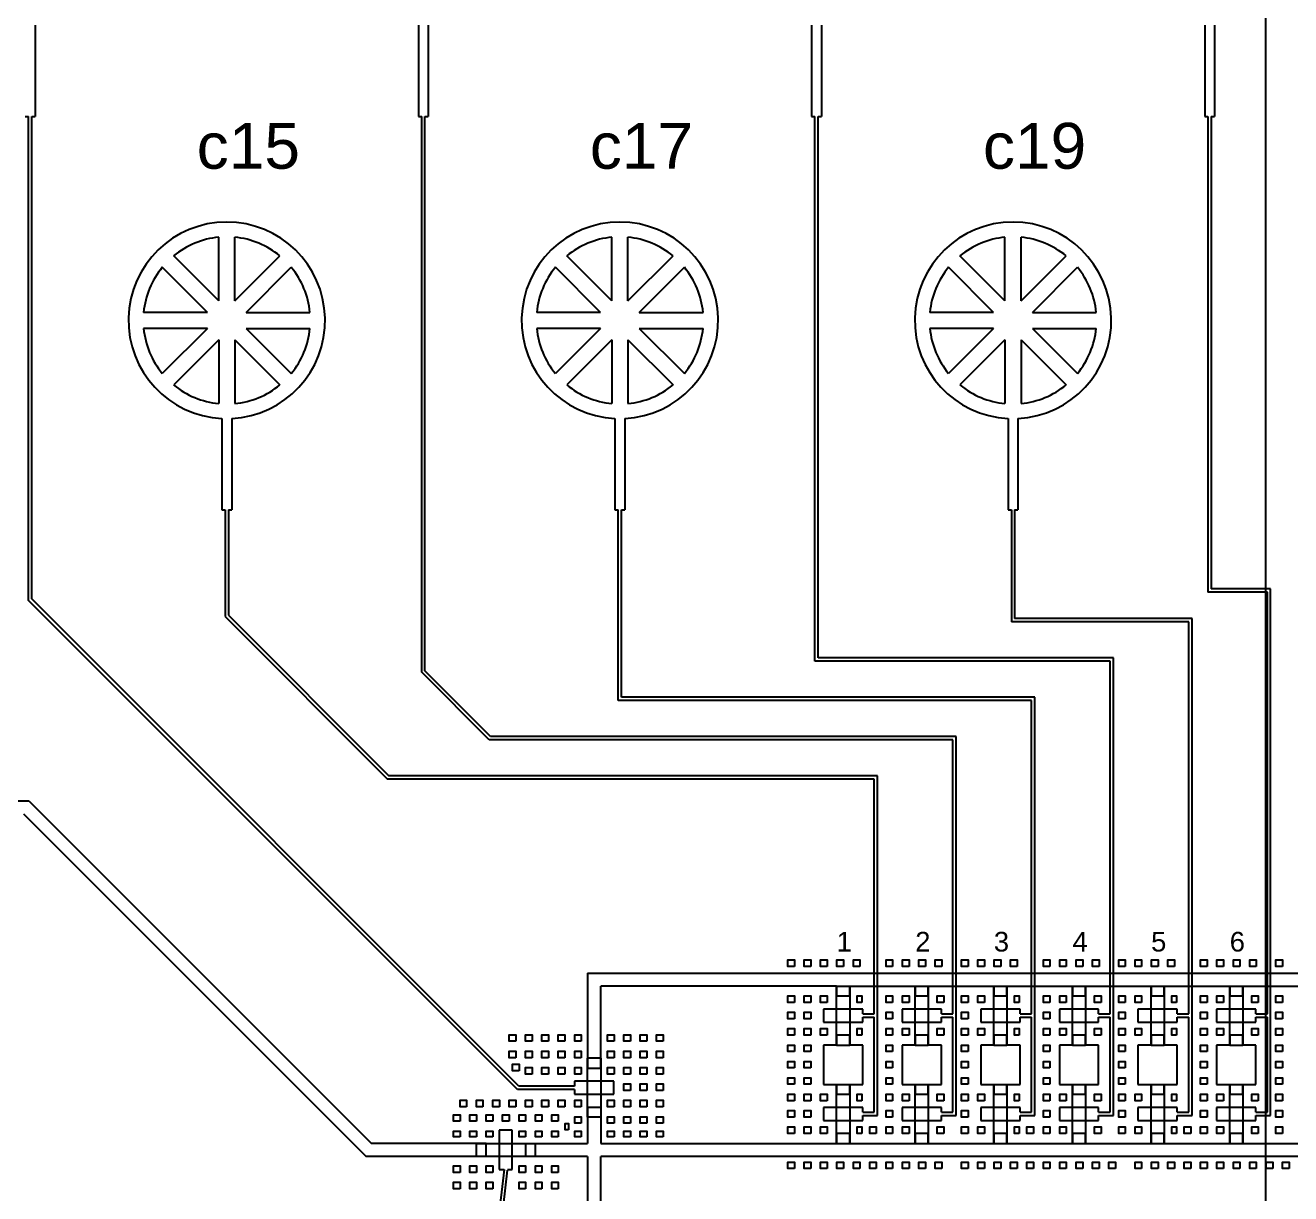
# Model space of a CAD drawing. Extents: x 1828 to 103828, y 11639 to 113639.
# Drawn here: x 43362 to 53018, y 42485 to 51399 of the extents above; entities that cross this region are included whole.
import ezdxf

# ---------------------------------------------------------------- set-up
doc = ezdxf.new("R2010")
doc.units = 13
for name, color, linetype in [('Control - FILL', 40, 'Continuous'), ('Control - SU8', 10, 'Continuous'), ('Flow - AZ50', 80, 'Continuous'), ('Flow - FILL', 131, 'Continuous'), ('Flow - SU8', 140, 'Continuous'), ('OPAQUE', 10, 'Continuous')]:
    doc.layers.add(name, color=color, linetype=linetype)
doc.styles.get("Standard").update_dxf_attribs({"font": 'arial.ttf', "height": 250})

msp = doc.modelspace()

# ---------------------------------------------------------------- linework, layer by layer
msp.add_line((52827.8, 11638.7), (52827.8, 113638.7))
msp.add_line((52827.8, 11638.7), (52827.8, 113638.7))
at = {"layer": 'Control - FILL'}
for p, q in [((44838, 49295.8), (44838, 49782.4)), ((44960.6, 49295.8), (44960.6, 49782.4)), ((47838, 49295.8), (47838, 49782.4)), ((47960.6, 49295.8), (47960.6, 49782.4)), ((50838, 49295.8), (50838, 49782.4)), ((50960.6, 49295.8), (50960.6, 49782.4)), ((44838, 49295.8), (44494, 49639.8)), ((44960.6, 49295.8), (45304.6, 49639.8)), ((47838, 49295.8), (47494, 49639.8)), ((47960.6, 49295.8), (48304.6, 49639.8)), ((50838, 49295.8), (50494, 49639.8)), ((50960.6, 49295.8), (51304.6, 49639.8)), ((44751.3, 49209.1), (44407.3, 49553.2)), ((45047.3, 49209.1), (45391.3, 49553.2)), ((47751.3, 49209.1), (47407.3, 49553.2)), ((48047.3, 49209.1), (48391.3, 49553.2)), ((50751.3, 49209.1), (50407.3, 49553.2)), ((51047.3, 49209.1), (51391.3, 49553.2)), ((44751.3, 49209.1), (44264.8, 49209.1)), ((45047.3, 49209.1), (45533.8, 49209.1)), ((47751.3, 49209.1), (47264.8, 49209.1)), ((48047.3, 49209.1), (48533.8, 49209.1)), ((50751.3, 49209.1), (50264.8, 49209.1)), ((51047.3, 49209.1), (51533.8, 49209.1)), ((44751.3, 49086.5), (44264.8, 49086.5)), ((44751.3, 49086.5), (44407.3, 48742.5)), ((45047.3, 49086.5), (45533.8, 49086.5)), ((45047.3, 49086.5), (45391.3, 48742.5)), ((47751.3, 49086.5), (47264.8, 49086.5)), ((47751.3, 49086.5), (47407.3, 48742.5)), ((48047.3, 49086.5), (48533.8, 49086.5)), ((48047.3, 49086.5), (48391.3, 48742.5)), ((50751.3, 49086.5), (50264.8, 49086.5)), ((50751.3, 49086.5), (50407.3, 48742.5)), ((51047.3, 49086.5), (51533.8, 49086.5)), ((51047.3, 49086.5), (51391.3, 48742.5)), ((44838, 48999.8), (44494, 48655.8)), ((44838, 48999.8), (44838, 48513.3)), ((44960.6, 48999.8), (44960.6, 48513.3)), ((44960.6, 48999.8), (45304.6, 48655.8)), ((47838, 48999.8), (47494, 48655.8)), ((47838, 48999.8), (47838, 48513.3)), ((47960.6, 48999.8), (47960.6, 48513.3)), ((47960.6, 48999.8), (48304.6, 48655.8)), ((50838, 48999.8), (50494, 48655.8)), ((50838, 48999.8), (50838, 48513.3)), ((50960.6, 48999.8), (50960.6, 48513.3)), ((50960.6, 48999.8), (51304.6, 48655.8))]:
    msp.add_line(p, q, dxfattribs=at)
for centre, start, end in [((44899.3, 49147.8), 95.51773, 129.48227), ((44899.3, 49147.8), 50.51773, 84.48227), ((47899.3, 49147.8), 95.51773, 129.48227), ((47899.3, 49147.8), 50.51773, 84.48227), ((50899.3, 49147.8), 95.51773, 129.48227), ((50899.3, 49147.8), 50.51773, 84.48227), ((44899.3, 49147.8), 140.51773, 174.48227), ((44899.3, 49147.8), 5.51773, 39.48227), ((47899.3, 49147.8), 140.51773, 174.48227), ((47899.3, 49147.8), 5.51773, 39.48227), ((50899.3, 49147.8), 140.51773, 174.48227), ((50899.3, 49147.8), 5.51773, 39.48227), ((44899.3, 49147.8), 185.51773, 219.48227), ((44899.3, 49147.8), 320.51773, 354.48227), ((47899.3, 49147.8), 185.51773, 219.48227), ((47899.3, 49147.8), 320.51773, 354.48227), ((50899.3, 49147.8), 185.51773, 219.48227), ((50899.3, 49147.8), 320.51773, 354.48227), ((44899.3, 49147.8), 230.51773, 264.48227), ((44899.3, 49147.8), 275.51773, 309.48227), ((47899.3, 49147.8), 230.51773, 264.48227), ((47899.3, 49147.8), 275.51773, 309.48227), ((50899.3, 49147.8), 230.51773, 264.48227), ((50899.3, 49147.8), 275.51773, 309.48227)]:
    msp.add_arc(centre, 637.5, start, end, dxfattribs=at)
at = {"layer": 'Control - SU8'}
for p, q in [((43436.8, 51398.8), (43436.8, 50703.5)), ((46361.8, 51398.8), (46361.8, 50703.5)), ((46436.8, 51398.8), (46436.8, 50703.5)), ((49361.8, 51398.8), (49361.8, 50703.5)), ((49436.8, 51398.8), (49436.8, 50703.5)), ((52361.8, 51398.8), (52361.8, 50703.5)), ((52436.8, 51398.8), (52436.8, 50703.5)), ((43361.8, 50703.5), (43386.8, 50703.5)), ((43386.8, 47011.9), (43386.8, 50703.5)), ((43411.8, 50703.5), (43436.8, 50703.5)), ((43411.8, 47022.3), (43411.8, 50703.5)), ((46361.8, 50703.5), (46386.8, 50703.5)), ((46386.8, 46463.4), (46386.8, 50703.5)), ((46411.8, 50703.5), (46436.8, 50703.5)), ((46411.8, 46473.7), (46411.8, 50703.5)), ((49361.8, 50703.5), (49386.8, 50703.5)), ((49386.8, 46548.7), (49386.8, 50703.5)), ((49411.8, 50703.5), (49436.8, 50703.5)), ((49411.8, 46573.7), (49411.8, 50703.5)), ((52361.8, 50703.5), (52386.8, 50703.5)), ((52386.8, 50703.5), (52386.8, 47073.7)), ((52411.8, 50703.5), (52436.8, 50703.5)), ((52411.8, 50703.5), (52411.8, 47098.7)), ((44861.8, 48398.8), (44861.8, 47703.5)), ((44936.8, 48398.8), (44936.8, 47703.5)), ((47861.8, 48398.8), (47861.8, 47703.5)), ((47936.8, 48398.8), (47936.8, 47703.5)), ((50861.8, 48398.8), (50861.8, 47703.5)), ((50936.8, 48398.8), (50936.8, 47703.5)), ((44861.8, 47703.5), (44886.8, 47703.5)), ((44886.8, 47703.5), (44886.8, 46888.4)), ((44911.8, 47703.5), (44936.8, 47703.5)), ((44911.8, 47703.5), (44911.8, 46898.7)), ((47861.8, 47703.5), (47886.8, 47703.5)), ((47886.8, 46248.7), (47886.8, 47703.5)), ((47911.8, 47703.5), (47936.8, 47703.5)), ((47911.8, 46273.7), (47911.8, 47703.5)), ((50861.8, 47703.5), (50886.8, 47703.5)), ((50886.8, 47703.5), (50886.8, 46848.7)), ((50911.8, 47703.5), (50936.8, 47703.5)), ((50911.8, 47703.5), (50911.8, 46873.7)), ((52840.3, 47073.7), (52386.8, 47073.7)), ((52865.3, 47098.7), (52411.8, 47098.7)), ((52840.3, 43856.2), (52840.3, 47073.7)), ((52865.3, 43081.2), (52865.3, 47098.7)), ((47117.5, 43281.2), (43386.8, 47011.9)), ((47127.8, 43306.2), (43411.8, 47022.3)), ((44886.8, 46888.4), (46126.4, 45648.7)), ((44911.8, 46898.7), (46136.8, 45673.7)), ((52240.3, 46848.7), (50886.8, 46848.7)), ((52265.3, 46873.7), (50911.8, 46873.7)), ((52240.3, 43856.2), (52240.3, 46848.7)), ((52265.3, 43081.2), (52265.3, 46873.7)), ((51640.3, 46548.7), (49386.8, 46548.7)), ((51665.3, 46573.7), (49411.8, 46573.7)), ((51640.3, 43856.2), (51640.3, 46548.7)), ((51665.3, 43081.2), (51665.3, 46573.7)), ((46901.4, 45948.7), (46386.8, 46463.4)), ((46911.8, 45973.7), (46411.8, 46473.7)), ((51065.3, 46273.7), (47911.8, 46273.7)), ((51065.3, 43081.2), (51065.3, 46273.7)), ((51040.3, 46248.7), (47886.8, 46248.7)), ((51040.3, 43856.2), (51040.3, 46248.7)), ((50465.3, 45973.7), (46911.8, 45973.7)), ((50465.3, 43081.2), (50465.3, 45973.7)), ((50440.3, 45948.7), (46901.4, 45948.7)), ((50440.3, 43856.2), (50440.3, 45948.7)), ((49840.7, 45648.7), (46126.4, 45648.7)), ((49865.7, 45673.7), (46136.8, 45673.7)), ((49840.3, 43856.2), (49840.7, 45648.7)), ((49865.2, 43081.2), (49865.7, 45673.7)), ((49752.8, 43893.7), (49452.8, 43893.7)), ((49452.8, 43893.7), (49452.8, 43793.7)), ((49752.8, 43856.2), (49752.8, 43893.7)), ((49752.8, 43856.2), (49840.3, 43856.2)), ((50352.8, 43893.7), (50052.8, 43893.7)), ((50052.8, 43893.7), (50052.8, 43793.7)), ((50352.8, 43856.2), (50352.8, 43893.7)), ((50352.8, 43856.2), (50440.3, 43856.2)), ((50952.8, 43893.7), (50652.8, 43893.7)), ((50652.8, 43893.7), (50652.8, 43793.7)), ((50952.8, 43856.2), (50952.8, 43893.7)), ((50952.8, 43856.2), (51040.3, 43856.2)), ((51552.8, 43893.7), (51252.8, 43893.7)), ((51252.8, 43893.7), (51252.8, 43793.7)), ((51552.8, 43856.2), (51552.8, 43893.7)), ((51552.8, 43856.2), (51640.3, 43856.2)), ((52152.8, 43893.7), (51852.8, 43893.7)), ((51852.8, 43893.7), (51852.8, 43793.7)), ((52152.8, 43856.2), (52152.8, 43893.7)), ((52152.8, 43856.2), (52240.3, 43856.2)), ((52752.8, 43893.7), (52452.8, 43893.7)), ((52452.8, 43893.7), (52452.8, 43793.7)), ((52752.8, 43856.2), (52752.8, 43893.7)), ((52752.8, 43856.2), (52840.3, 43856.2)), ((49452.8, 43793.7), (49752.8, 43793.7)), ((49752.8, 43793.7), (49752.8, 43831.2)), ((49752.8, 43831.2), (49840.3, 43831.2)), ((49840.3, 43106.2), (49840.3, 43831.2)), ((50052.8, 43793.7), (50352.8, 43793.7)), ((50352.8, 43793.7), (50352.8, 43831.2)), ((50352.8, 43831.2), (50440.3, 43831.2)), ((50440.3, 43106.2), (50440.3, 43831.2)), ((50652.8, 43793.7), (50952.8, 43793.7)), ((50952.8, 43793.7), (50952.8, 43831.2)), ((50952.8, 43831.2), (51040.3, 43831.2)), ((51040.3, 43106.2), (51040.3, 43831.2)), ((51252.8, 43793.7), (51552.8, 43793.7)), ((51552.8, 43793.7), (51552.8, 43831.2)), ((51552.8, 43831.2), (51640.3, 43831.2)), ((51640.3, 43106.2), (51640.3, 43831.2)), ((51852.8, 43793.7), (52152.8, 43793.7)), ((52152.8, 43793.7), (52152.8, 43831.2)), ((52152.8, 43831.2), (52240.3, 43831.2)), ((52240.3, 43106.2), (52240.3, 43831.2)), ((52452.8, 43793.7), (52752.8, 43793.7)), ((52752.8, 43793.7), (52752.8, 43831.2)), ((52752.8, 43831.2), (52840.3, 43831.2)), ((52840.3, 43106.2), (52840.3, 43831.2)), ((47552.8, 43281.2), (47117.5, 43281.2)), ((47552.8, 43306.2), (47127.8, 43306.2)), ((47552.8, 43343.7), (47552.8, 43306.2)), ((47852.8, 43343.7), (47552.8, 43343.7)), ((47552.8, 43281.2), (47552.8, 43243.7)), ((47852.8, 43243.7), (47852.8, 43343.7)), ((47552.8, 43243.7), (47852.8, 43243.7)), ((49752.8, 43143.7), (49452.8, 43143.7)), ((49452.8, 43143.7), (49452.8, 43043.7)), ((49752.8, 43106.2), (49752.8, 43143.7)), ((49752.8, 43106.2), (49840.3, 43106.2)), ((49752.8, 43043.7), (49752.8, 43081.2)), ((49752.8, 43081.2), (49865.2, 43081.2)), ((50352.8, 43143.7), (50052.8, 43143.7)), ((50052.8, 43143.7), (50052.8, 43043.7)), ((50352.8, 43106.2), (50352.8, 43143.7)), ((50352.8, 43106.2), (50440.3, 43106.2)), ((50352.8, 43043.7), (50352.8, 43081.2)), ((50352.8, 43081.2), (50465.3, 43081.2)), ((50952.8, 43143.7), (50652.8, 43143.7)), ((50652.8, 43143.7), (50652.8, 43043.7)), ((50952.8, 43106.2), (50952.8, 43143.7)), ((50952.8, 43106.2), (51040.3, 43106.2)), ((50952.8, 43043.7), (50952.8, 43081.2)), ((50952.8, 43081.2), (51065.3, 43081.2)), ((51552.8, 43143.7), (51252.8, 43143.7)), ((51252.8, 43143.7), (51252.8, 43043.7)), ((51552.8, 43106.2), (51552.8, 43143.7)), ((51552.8, 43106.2), (51640.3, 43106.2)), ((51552.8, 43043.7), (51552.8, 43081.2)), ((51552.8, 43081.2), (51665.3, 43081.2)), ((52152.8, 43143.7), (51852.8, 43143.7)), ((51852.8, 43143.7), (51852.8, 43043.7)), ((52152.8, 43106.2), (52152.8, 43143.7)), ((52152.8, 43106.2), (52240.3, 43106.2)), ((52152.8, 43043.7), (52152.8, 43081.2)), ((52152.8, 43081.2), (52265.3, 43081.2)), ((52752.8, 43143.7), (52452.8, 43143.7)), ((52452.8, 43143.7), (52452.8, 43043.7)), ((52752.8, 43106.2), (52752.8, 43143.7)), ((52752.8, 43106.2), (52840.3, 43106.2)), ((52752.8, 43043.7), (52752.8, 43081.2)), ((52752.8, 43081.2), (52865.3, 43081.2)), ((49452.8, 43043.7), (49752.8, 43043.7)), ((50052.8, 43043.7), (50352.8, 43043.7)), ((50652.8, 43043.7), (50952.8, 43043.7)), ((51252.8, 43043.7), (51552.8, 43043.7)), ((51852.8, 43043.7), (52152.8, 43043.7)), ((52452.8, 43043.7), (52752.8, 43043.7)), ((47077.8, 42968.7), (46977.8, 42968.7)), ((46977.8, 42968.7), (46977.8, 42668.7)), ((47077.8, 42668.7), (47077.8, 42968.7)), ((47015.3, 42668.7), (46957.4, 42162.8)), ((46977.8, 42668.7), (47015.3, 42668.7)), ((47040.2, 42665.9), (46982.4, 42161.4)), ((47040.3, 42668.7), (47077.8, 42668.7))]:
    msp.add_line(p, q, dxfattribs=at)
for centre in [(44899.3, 49147.8), (47899.3, 49147.8), (50899.3, 49147.8)]:
    msp.add_arc(centre, 750, 272.86598, 267.13402, dxfattribs=at)
at = {"layer": 'Flow - AZ50'}
for p, q in [((49552.8, 43618.7), (49552.8, 44068.7)), ((49552.8, 44068.7), (49652.8, 44068.7)), ((49652.8, 44068.7), (49652.8, 43618.7)), ((50152.8, 43618.7), (50152.8, 44068.7)), ((50152.8, 44068.7), (50252.8, 44068.7)), ((50252.8, 44068.7), (50252.8, 43618.7)), ((50752.8, 43618.7), (50752.8, 44068.7)), ((50752.8, 44068.7), (50852.8, 44068.7)), ((50852.8, 44068.7), (50852.8, 43618.7)), ((51352.8, 43618.7), (51352.8, 44068.7)), ((51352.8, 44068.7), (51452.8, 44068.7)), ((51452.8, 44068.7), (51452.8, 43618.7)), ((51952.8, 43618.7), (51952.8, 44068.7)), ((51952.8, 44068.7), (52052.8, 44068.7)), ((52052.8, 44068.7), (52052.8, 43618.7)), ((52552.8, 43618.7), (52552.8, 44068.7)), ((52552.8, 44068.7), (52652.8, 44068.7)), ((52652.8, 44068.7), (52652.8, 43618.7)), ((49552.8, 43618.7), (49652.8, 43618.7)), ((50152.8, 43618.7), (50252.8, 43618.7)), ((50752.8, 43618.7), (50852.8, 43618.7)), ((51352.8, 43618.7), (51452.8, 43618.7)), ((51952.8, 43618.7), (52052.8, 43618.7)), ((52552.8, 43618.7), (52652.8, 43618.7)), ((47652.8, 43068.7), (47652.8, 43518.7)), ((47752.8, 43518.7), (47652.8, 43518.7)), ((47752.8, 43518.7), (47752.8, 43068.7)), ((49552.8, 42868.7), (49552.8, 43318.7)), ((49552.8, 43318.7), (49652.8, 43318.7)), ((49652.8, 43318.7), (49652.8, 42868.7)), ((50152.8, 42868.7), (50152.8, 43318.7)), ((50152.8, 43318.7), (50252.8, 43318.7)), ((50252.8, 43318.7), (50252.8, 42868.7)), ((50752.8, 42868.7), (50752.8, 43318.7)), ((50752.8, 43318.7), (50852.8, 43318.7)), ((50852.8, 43318.7), (50852.8, 42868.7)), ((51352.8, 42868.7), (51352.8, 43318.7)), ((51352.8, 43318.7), (51452.8, 43318.7)), ((51452.8, 43318.7), (51452.8, 42868.7)), ((51952.8, 42868.7), (51952.8, 43318.7)), ((51952.8, 43318.7), (52052.8, 43318.7)), ((52052.8, 43318.7), (52052.8, 42868.7)), ((52552.8, 42868.7), (52552.8, 43318.7)), ((52552.8, 43318.7), (52652.8, 43318.7)), ((52652.8, 43318.7), (52652.8, 42868.7)), ((47752.8, 43068.7), (47652.8, 43068.7)), ((46802.8, 42868.7), (47252.8, 42868.7)), ((46802.8, 42868.7), (46802.8, 42768.7)), ((47252.8, 42868.7), (47252.8, 42768.7)), ((49552.8, 42868.7), (49652.8, 42868.7)), ((50152.8, 42868.7), (50252.8, 42868.7)), ((50752.8, 42868.7), (50852.8, 42868.7)), ((51352.8, 42868.7), (51452.8, 42868.7)), ((51952.8, 42868.7), (52052.8, 42868.7)), ((52552.8, 42868.7), (52652.8, 42868.7)), ((47252.8, 42768.7), (46802.8, 42768.7))]:
    msp.add_line(p, q, dxfattribs=at)
at = {"layer": 'Flow - FILL'}
for points in [[(49230.8, 44219.6), (49180.8, 44219.6), (49180.8, 44269.6), (49230.8, 44269.6)], [(49355.8, 44219.6), (49305.8, 44219.6), (49305.8, 44269.6), (49355.8, 44269.6)], [(49480.8, 44219.6), (49430.8, 44219.6), (49430.8, 44269.6), (49480.8, 44269.6)], [(49605.8, 44219.6), (49555.8, 44219.6), (49555.8, 44269.6), (49605.8, 44269.6)], [(49730.8, 44219.6), (49680.8, 44219.6), (49680.8, 44269.6), (49730.8, 44269.6)], [(49980.8, 44219.6), (49930.8, 44219.6), (49930.8, 44269.6), (49980.8, 44269.6)], [(50105.8, 44219.6), (50055.8, 44219.6), (50055.8, 44269.6), (50105.8, 44269.6)], [(50230.8, 44219.6), (50180.8, 44219.6), (50180.8, 44269.6), (50230.8, 44269.6)], [(50355.8, 44219.6), (50305.8, 44219.6), (50305.8, 44269.6), (50355.8, 44269.6)], [(50555.8, 44219.6), (50505.8, 44219.6), (50505.8, 44269.6), (50555.8, 44269.6)], [(50680.8, 44219.6), (50630.8, 44219.6), (50630.8, 44269.6), (50680.8, 44269.6)], [(50805.8, 44219.6), (50755.8, 44219.6), (50755.8, 44269.6), (50805.8, 44269.6)], [(50930.8, 44219.6), (50880.8, 44219.6), (50880.8, 44269.6), (50930.8, 44269.6)], [(51180.8, 44219.6), (51130.8, 44219.6), (51130.8, 44269.6), (51180.8, 44269.6)], [(51305.8, 44219.6), (51255.8, 44219.6), (51255.8, 44269.6), (51305.8, 44269.6)], [(51430.8, 44219.6), (51380.8, 44219.6), (51380.8, 44269.6), (51430.8, 44269.6)], [(51555.8, 44219.6), (51505.8, 44219.6), (51505.8, 44269.6), (51555.8, 44269.6)], [(51755.8, 44219.6), (51705.8, 44219.6), (51705.8, 44269.6), (51755.8, 44269.6)], [(51880.8, 44219.6), (51830.8, 44219.6), (51830.8, 44269.6), (51880.8, 44269.6)], [(52005.8, 44219.6), (51955.8, 44219.6), (51955.8, 44269.6), (52005.8, 44269.6)], [(52130.8, 44219.6), (52080.8, 44219.6), (52080.8, 44269.6), (52130.8, 44269.6)], [(52380.8, 44219.6), (52330.8, 44219.6), (52330.8, 44269.6), (52380.8, 44269.6)], [(52505.8, 44219.6), (52455.8, 44219.6), (52455.8, 44269.6), (52505.8, 44269.6)], [(52630.8, 44219.6), (52580.8, 44219.6), (52580.8, 44269.6), (52630.8, 44269.6)], [(52755.8, 44219.6), (52705.8, 44219.6), (52705.8, 44269.6), (52755.8, 44269.6)], [(52955.8, 44219.6), (52905.8, 44219.6), (52905.8, 44269.6), (52955.8, 44269.6)], [(49230.8, 43944.6), (49180.8, 43944.6), (49180.8, 43994.6), (49230.8, 43994.6)], [(49355.8, 43944.6), (49305.8, 43944.6), (49305.8, 43994.6), (49355.8, 43994.6)], [(49480.8, 43944.6), (49430.8, 43944.6), (49430.8, 43994.6), (49480.8, 43994.6)], [(49745.8, 43944.6), (49710.8, 43944.6), (49710.8, 43994.6), (49745.8, 43994.6)], [(49980.8, 43944.6), (49930.8, 43944.6), (49930.8, 43994.6), (49980.8, 43994.6)], [(50105.8, 43944.6), (50055.8, 43944.6), (50055.8, 43994.6), (50105.8, 43994.6)], [(50370.8, 43944.6), (50320.8, 43944.6), (50320.8, 43994.6), (50370.8, 43994.6)], [(50555.8, 43944.6), (50505.8, 43944.6), (50505.8, 43994.6), (50555.8, 43994.6)], [(50680.8, 43944.6), (50630.8, 43944.6), (50630.8, 43994.6), (50680.8, 43994.6)], [(50945.8, 43944.6), (50910.8, 43944.6), (50910.8, 43994.6), (50945.8, 43994.6)], [(51180.8, 43944.6), (51130.8, 43944.6), (51130.8, 43994.6), (51180.8, 43994.6)], [(51305.8, 43944.6), (51255.8, 43944.6), (51255.8, 43994.6), (51305.8, 43994.6)], [(51570.8, 43944.6), (51520.8, 43944.6), (51520.8, 43994.6), (51570.8, 43994.6)], [(51755.8, 43944.6), (51705.8, 43944.6), (51705.8, 43994.6), (51755.8, 43994.6)], [(51880.8, 43944.6), (51830.8, 43944.6), (51830.8, 43994.6), (51880.8, 43994.6)], [(52145.8, 43944.6), (52110.8, 43944.6), (52110.8, 43994.6), (52145.8, 43994.6)], [(52380.8, 43944.6), (52330.8, 43944.6), (52330.8, 43994.6), (52380.8, 43994.6)], [(52505.8, 43944.6), (52455.8, 43944.6), (52455.8, 43994.6), (52505.8, 43994.6)], [(52770.8, 43944.6), (52720.8, 43944.6), (52720.8, 43994.6), (52770.8, 43994.6)], [(52955.8, 43944.6), (52905.8, 43944.6), (52905.8, 43994.6), (52955.8, 43994.6)], [(49230.8, 43819.6), (49180.8, 43819.6), (49180.8, 43869.6), (49230.8, 43869.6)], [(49355.8, 43819.6), (49305.8, 43819.6), (49305.8, 43869.6), (49355.8, 43869.6)], [(49980.8, 43819.6), (49930.8, 43819.6), (49930.8, 43869.6), (49980.8, 43869.6)], [(50555.8, 43819.6), (50505.8, 43819.6), (50505.8, 43869.6), (50555.8, 43869.6)], [(51180.8, 43819.6), (51130.8, 43819.6), (51130.8, 43869.6), (51180.8, 43869.6)], [(51755.8, 43819.6), (51705.8, 43819.6), (51705.8, 43869.6), (51755.8, 43869.6)], [(52380.8, 43819.6), (52330.8, 43819.6), (52330.8, 43869.6), (52380.8, 43869.6)], [(52955.8, 43819.6), (52905.8, 43819.6), (52905.8, 43869.6), (52955.8, 43869.6)], [(49230.8, 43694.6), (49180.8, 43694.6), (49180.8, 43744.6), (49230.8, 43744.6)], [(49355.8, 43694.6), (49305.8, 43694.6), (49305.8, 43744.6), (49355.8, 43744.6)], [(49480.8, 43694.6), (49430.8, 43694.6), (49430.8, 43744.6), (49480.8, 43744.6)], [(49745.8, 43694.6), (49710.8, 43694.6), (49710.8, 43744.6), (49745.8, 43744.6)], [(49980.8, 43694.6), (49930.8, 43694.6), (49930.8, 43744.6), (49980.8, 43744.6)], [(50105.8, 43694.6), (50055.8, 43694.6), (50055.8, 43744.6), (50105.8, 43744.6)], [(50370.8, 43694.6), (50320.8, 43694.6), (50320.8, 43744.6), (50370.8, 43744.6)], [(50555.8, 43694.6), (50505.8, 43694.6), (50505.8, 43744.6), (50555.8, 43744.6)], [(50680.8, 43694.6), (50630.8, 43694.6), (50630.8, 43744.6), (50680.8, 43744.6)], [(50945.8, 43694.6), (50910.8, 43694.6), (50910.8, 43744.6), (50945.8, 43744.6)], [(51180.8, 43694.6), (51130.8, 43694.6), (51130.8, 43744.6), (51180.8, 43744.6)], [(51305.8, 43694.6), (51255.8, 43694.6), (51255.8, 43744.6), (51305.8, 43744.6)], [(51570.8, 43694.6), (51520.8, 43694.6), (51520.8, 43744.6), (51570.8, 43744.6)], [(51755.8, 43694.6), (51705.8, 43694.6), (51705.8, 43744.6), (51755.8, 43744.6)], [(51880.8, 43694.6), (51830.8, 43694.6), (51830.8, 43744.6), (51880.8, 43744.6)], [(52145.8, 43694.6), (52110.8, 43694.6), (52110.8, 43744.6), (52145.8, 43744.6)], [(52380.8, 43694.6), (52330.8, 43694.6), (52330.8, 43744.6), (52380.8, 43744.6)], [(52505.8, 43694.6), (52455.8, 43694.6), (52455.8, 43744.6), (52505.8, 43744.6)], [(52770.8, 43694.6), (52720.8, 43694.6), (52720.8, 43744.6), (52770.8, 43744.6)], [(52955.8, 43694.6), (52905.8, 43694.6), (52905.8, 43744.6), (52955.8, 43744.6)], [(47104.3, 43647.8), (47054.3, 43647.8), (47054.3, 43697.8), (47104.3, 43697.8)], [(47229.3, 43647.8), (47179.3, 43647.8), (47179.3, 43697.8), (47229.3, 43697.8)], [(47354.3, 43647.8), (47304.3, 43647.8), (47304.3, 43697.8), (47354.3, 43697.8)], [(47479.3, 43647.8), (47429.3, 43647.8), (47429.3, 43697.8), (47479.3, 43697.8)], [(47604.3, 43647.8), (47554.3, 43647.8), (47554.3, 43697.8), (47604.3, 43697.8)], [(47854.3, 43647.8), (47804.3, 43647.8), (47804.3, 43697.8), (47854.3, 43697.8)], [(47979.3, 43647.8), (47929.3, 43647.8), (47929.3, 43697.8), (47979.3, 43697.8)], [(48104.3, 43647.8), (48054.3, 43647.8), (48054.3, 43697.8), (48104.3, 43697.8)], [(48229.3, 43647.8), (48179.3, 43647.8), (48179.3, 43697.8), (48229.3, 43697.8)], [(47104.3, 43522.8), (47054.3, 43522.8), (47054.3, 43572.8), (47104.3, 43572.8)], [(47229.3, 43522.8), (47179.3, 43522.8), (47179.3, 43572.8), (47229.3, 43572.8)], [(47354.3, 43522.8), (47304.3, 43522.8), (47304.3, 43572.8), (47354.3, 43572.8)], [(47479.3, 43522.8), (47429.3, 43522.8), (47429.3, 43572.8), (47479.3, 43572.8)], [(47604.3, 43522.8), (47554.3, 43522.8), (47554.3, 43572.8), (47604.3, 43572.8)], [(47854.3, 43522.8), (47804.3, 43522.8), (47804.3, 43572.8), (47854.3, 43572.8)], [(47979.3, 43522.8), (47929.3, 43522.8), (47929.3, 43572.8), (47979.3, 43572.8)], [(48104.3, 43522.8), (48054.3, 43522.8), (48054.3, 43572.8), (48104.3, 43572.8)], [(48229.3, 43522.8), (48179.3, 43522.8), (48179.3, 43572.8), (48229.3, 43572.8)], [(49230.8, 43569.6), (49180.8, 43569.6), (49180.8, 43619.6), (49230.8, 43619.6)], [(49355.8, 43569.6), (49305.8, 43569.6), (49305.8, 43619.6), (49355.8, 43619.6)], [(49980.8, 43569.6), (49930.8, 43569.6), (49930.8, 43619.6), (49980.8, 43619.6)], [(50555.8, 43569.6), (50505.8, 43569.6), (50505.8, 43619.6), (50555.8, 43619.6)], [(51180.8, 43569.6), (51130.8, 43569.6), (51130.8, 43619.6), (51180.8, 43619.6)], [(51755.8, 43569.6), (51705.8, 43569.6), (51705.8, 43619.6), (51755.8, 43619.6)], [(52380.8, 43569.6), (52330.8, 43569.6), (52330.8, 43619.6), (52380.8, 43619.6)], [(52955.8, 43569.6), (52905.8, 43569.6), (52905.8, 43619.6), (52955.8, 43619.6)], [(47129.3, 43422.8), (47079.3, 43422.8), (47079.3, 43472.8), (47129.3, 43472.8)], [(49230.8, 43444.6), (49180.8, 43444.6), (49180.8, 43494.6), (49230.8, 43494.6)], [(49355.8, 43444.6), (49305.8, 43444.6), (49305.8, 43494.6), (49355.8, 43494.6)], [(49980.8, 43444.6), (49930.8, 43444.6), (49930.8, 43494.6), (49980.8, 43494.6)], [(50555.8, 43444.6), (50505.8, 43444.6), (50505.8, 43494.6), (50555.8, 43494.6)], [(51180.8, 43444.6), (51130.8, 43444.6), (51130.8, 43494.6), (51180.8, 43494.6)], [(51755.8, 43444.6), (51705.8, 43444.6), (51705.8, 43494.6), (51755.8, 43494.6)], [(52380.8, 43444.6), (52330.8, 43444.6), (52330.8, 43494.6), (52380.8, 43494.6)], [(52955.8, 43444.6), (52905.8, 43444.6), (52905.8, 43494.6), (52955.8, 43494.6)], [(47229.3, 43397.8), (47179.3, 43397.8), (47179.3, 43447.8), (47229.3, 43447.8)], [(47354.3, 43397.8), (47304.3, 43397.8), (47304.3, 43447.8), (47354.3, 43447.8)], [(47479.3, 43397.8), (47429.3, 43397.8), (47429.3, 43447.8), (47479.3, 43447.8)], [(47604.3, 43397.8), (47554.3, 43397.8), (47554.3, 43447.8), (47604.3, 43447.8)], [(47854.3, 43397.8), (47804.3, 43397.8), (47804.3, 43447.8), (47854.3, 43447.8)], [(47979.3, 43397.8), (47929.3, 43397.8), (47929.3, 43447.8), (47979.3, 43447.8)], [(48104.3, 43397.8), (48054.3, 43397.8), (48054.3, 43447.8), (48104.3, 43447.8)], [(48229.3, 43397.8), (48179.3, 43397.8), (48179.3, 43447.8), (48229.3, 43447.8)], [(49230.8, 43319.6), (49180.8, 43319.6), (49180.8, 43369.6), (49230.8, 43369.6)], [(49355.8, 43319.6), (49305.8, 43319.6), (49305.8, 43369.6), (49355.8, 43369.6)], [(49980.8, 43319.6), (49930.8, 43319.6), (49930.8, 43369.6), (49980.8, 43369.6)], [(50555.8, 43319.6), (50505.8, 43319.6), (50505.8, 43369.6), (50555.8, 43369.6)], [(51180.8, 43319.6), (51130.8, 43319.6), (51130.8, 43369.6), (51180.8, 43369.6)], [(51755.8, 43319.6), (51705.8, 43319.6), (51705.8, 43369.6), (51755.8, 43369.6)], [(52380.8, 43319.6), (52330.8, 43319.6), (52330.8, 43369.6), (52380.8, 43369.6)], [(52955.8, 43319.6), (52905.8, 43319.6), (52905.8, 43369.6), (52955.8, 43369.6)], [(47979.3, 43272.8), (47929.3, 43272.8), (47929.3, 43322.8), (47979.3, 43322.8)], [(48104.3, 43272.8), (48054.3, 43272.8), (48054.3, 43322.8), (48104.3, 43322.8)], [(48229.3, 43272.8), (48179.3, 43272.8), (48179.3, 43322.8), (48229.3, 43322.8)], [(46729.3, 43147.8), (46679.3, 43147.8), (46679.3, 43197.8), (46729.3, 43197.8)], [(46854.3, 43147.8), (46804.3, 43147.8), (46804.3, 43197.8), (46854.3, 43197.8)], [(46979.3, 43147.8), (46929.3, 43147.8), (46929.3, 43197.8), (46979.3, 43197.8)], [(47104.3, 43147.8), (47054.3, 43147.8), (47054.3, 43197.8), (47104.3, 43197.8)], [(47229.3, 43147.8), (47179.3, 43147.8), (47179.3, 43197.8), (47229.3, 43197.8)], [(47354.3, 43147.8), (47304.3, 43147.8), (47304.3, 43197.8), (47354.3, 43197.8)], [(47479.3, 43147.8), (47429.3, 43147.8), (47429.3, 43197.8), (47479.3, 43197.8)], [(47604.3, 43147.8), (47554.3, 43147.8), (47554.3, 43197.8), (47604.3, 43197.8)], [(47854.3, 43147.8), (47804.3, 43147.8), (47804.3, 43197.8), (47854.3, 43197.8)], [(47979.3, 43147.8), (47929.3, 43147.8), (47929.3, 43197.8), (47979.3, 43197.8)], [(48104.3, 43147.8), (48054.3, 43147.8), (48054.3, 43197.8), (48104.3, 43197.8)], [(48229.3, 43147.8), (48179.3, 43147.8), (48179.3, 43197.8), (48229.3, 43197.8)], [(49230.8, 43194.6), (49180.8, 43194.6), (49180.8, 43244.6), (49230.8, 43244.6)], [(49355.8, 43194.6), (49305.8, 43194.6), (49305.8, 43244.6), (49355.8, 43244.6)], [(49480.8, 43194.6), (49430.8, 43194.6), (49430.8, 43244.6), (49480.8, 43244.6)], [(49745.8, 43194.6), (49710.8, 43194.6), (49710.8, 43244.6), (49745.8, 43244.6)], [(49980.8, 43194.6), (49930.8, 43194.6), (49930.8, 43244.6), (49980.8, 43244.6)], [(50105.8, 43194.6), (50055.8, 43194.6), (50055.8, 43244.6), (50105.8, 43244.6)], [(50370.8, 43194.6), (50320.8, 43194.6), (50320.8, 43244.6), (50370.8, 43244.6)], [(50555.8, 43194.6), (50505.8, 43194.6), (50505.8, 43244.6), (50555.8, 43244.6)], [(50680.8, 43194.6), (50630.8, 43194.6), (50630.8, 43244.6), (50680.8, 43244.6)], [(50945.8, 43194.6), (50910.8, 43194.6), (50910.8, 43244.6), (50945.8, 43244.6)], [(51180.8, 43194.6), (51130.8, 43194.6), (51130.8, 43244.6), (51180.8, 43244.6)], [(51305.8, 43194.6), (51255.8, 43194.6), (51255.8, 43244.6), (51305.8, 43244.6)], [(51570.8, 43194.6), (51520.8, 43194.6), (51520.8, 43244.6), (51570.8, 43244.6)], [(51755.8, 43194.6), (51705.8, 43194.6), (51705.8, 43244.6), (51755.8, 43244.6)], [(51880.8, 43194.6), (51830.8, 43194.6), (51830.8, 43244.6), (51880.8, 43244.6)], [(52145.8, 43194.6), (52110.8, 43194.6), (52110.8, 43244.6), (52145.8, 43244.6)], [(52380.8, 43194.6), (52330.8, 43194.6), (52330.8, 43244.6), (52380.8, 43244.6)], [(52505.8, 43194.6), (52455.8, 43194.6), (52455.8, 43244.6), (52505.8, 43244.6)], [(52770.8, 43194.6), (52720.8, 43194.6), (52720.8, 43244.6), (52770.8, 43244.6)], [(52955.8, 43194.6), (52905.8, 43194.6), (52905.8, 43244.6), (52955.8, 43244.6)], [(46679.3, 43037.8), (46629.3, 43037.8), (46629.3, 43087.8), (46679.3, 43087.8)], [(46804.3, 43037.8), (46754.3, 43037.8), (46754.3, 43087.8), (46804.3, 43087.8)], [(46929.3, 43037.8), (46879.3, 43037.8), (46879.3, 43087.8), (46929.3, 43087.8)], [(47054.3, 43037.8), (47004.3, 43037.8), (47004.3, 43087.8), (47054.3, 43087.8)], [(47179.3, 43037.8), (47129.3, 43037.8), (47129.3, 43087.8), (47179.3, 43087.8)], [(47304.3, 43037.8), (47254.3, 43037.8), (47254.3, 43087.8), (47304.3, 43087.8)], [(47429.3, 43037.8), (47379.3, 43037.8), (47379.3, 43087.8), (47429.3, 43087.8)], [(47604.3, 43022.8), (47554.3, 43022.8), (47554.3, 43072.8), (47604.3, 43072.8)], [(47854.3, 43022.8), (47804.3, 43022.8), (47804.3, 43072.8), (47854.3, 43072.8)], [(47979.3, 43022.8), (47929.3, 43022.8), (47929.3, 43072.8), (47979.3, 43072.8)], [(48104.3, 43022.8), (48054.3, 43022.8), (48054.3, 43072.8), (48104.3, 43072.8)], [(48229.3, 43022.8), (48179.3, 43022.8), (48179.3, 43072.8), (48229.3, 43072.8)], [(49230.8, 43069.6), (49180.8, 43069.6), (49180.8, 43119.6), (49230.8, 43119.6)], [(49355.8, 43069.6), (49305.8, 43069.6), (49305.8, 43119.6), (49355.8, 43119.6)], [(49980.8, 43069.6), (49930.8, 43069.6), (49930.8, 43119.6), (49980.8, 43119.6)], [(50555.8, 43069.6), (50505.8, 43069.6), (50505.8, 43119.6), (50555.8, 43119.6)], [(51180.8, 43069.6), (51130.8, 43069.6), (51130.8, 43119.6), (51180.8, 43119.6)], [(51755.8, 43069.6), (51705.8, 43069.6), (51705.8, 43119.6), (51755.8, 43119.6)], [(52380.8, 43069.6), (52330.8, 43069.6), (52330.8, 43119.6), (52380.8, 43119.6)], [(52955.8, 43069.6), (52905.8, 43069.6), (52905.8, 43119.6), (52955.8, 43119.6)], [(47506.2, 42972), (47481.2, 42972), (47481.2, 43022), (47506.2, 43022)], [(49230.8, 42944.6), (49180.8, 42944.6), (49180.8, 42994.6), (49230.8, 42994.6)], [(49355.8, 42944.6), (49305.8, 42944.6), (49305.8, 42994.6), (49355.8, 42994.6)], [(49480.8, 42944.6), (49430.8, 42944.6), (49430.8, 42994.6), (49480.8, 42994.6)], [(49745.8, 42944.6), (49710.8, 42944.6), (49710.8, 42994.6), (49745.8, 42994.6)], [(49855.8, 42944.6), (49805.8, 42944.6), (49805.8, 42994.6), (49855.8, 42994.6)], [(49980.8, 42944.6), (49930.8, 42944.6), (49930.8, 42994.6), (49980.8, 42994.6)], [(50105.8, 42944.6), (50055.8, 42944.6), (50055.8, 42994.6), (50105.8, 42994.6)], [(50370.8, 42944.6), (50320.8, 42944.6), (50320.8, 42994.6), (50370.8, 42994.6)], [(50555.8, 42944.6), (50505.8, 42944.6), (50505.8, 42994.6), (50555.8, 42994.6)], [(50680.8, 42944.6), (50630.8, 42944.6), (50630.8, 42994.6), (50680.8, 42994.6)], [(50945.8, 42944.6), (50910.8, 42944.6), (50910.8, 42994.6), (50945.8, 42994.6)], [(51055.8, 42944.6), (51005.8, 42944.6), (51005.8, 42994.6), (51055.8, 42994.6)], [(51180.8, 42944.6), (51130.8, 42944.6), (51130.8, 42994.6), (51180.8, 42994.6)], [(51305.8, 42944.6), (51255.8, 42944.6), (51255.8, 42994.6), (51305.8, 42994.6)], [(51570.8, 42944.6), (51520.8, 42944.6), (51520.8, 42994.6), (51570.8, 42994.6)], [(51755.8, 42944.6), (51705.8, 42944.6), (51705.8, 42994.6), (51755.8, 42994.6)], [(51880.8, 42944.6), (51830.8, 42944.6), (51830.8, 42994.6), (51880.8, 42994.6)], [(52145.8, 42944.6), (52110.8, 42944.6), (52110.8, 42994.6), (52145.8, 42994.6)], [(52255.8, 42944.6), (52205.8, 42944.6), (52205.8, 42994.6), (52255.8, 42994.6)], [(52380.8, 42944.6), (52330.8, 42944.6), (52330.8, 42994.6), (52380.8, 42994.6)], [(52505.8, 42944.6), (52455.8, 42944.6), (52455.8, 42994.6), (52505.8, 42994.6)], [(52770.8, 42944.6), (52720.8, 42944.6), (52720.8, 42994.6), (52770.8, 42994.6)], [(52955.8, 42944.6), (52905.8, 42944.6), (52905.8, 42994.6), (52955.8, 42994.6)], [(46679.3, 42917.8), (46629.3, 42917.8), (46629.3, 42962.8), (46679.3, 42962.8)], [(46804.3, 42917.8), (46754.3, 42917.8), (46754.3, 42962.8), (46804.3, 42962.8)], [(46929.3, 42917.8), (46879.3, 42917.8), (46879.3, 42962.8), (46929.3, 42962.8)], [(47179.3, 42917.8), (47129.3, 42917.8), (47129.3, 42962.8), (47179.3, 42962.8)], [(47304.3, 42917.8), (47254.3, 42917.8), (47254.3, 42962.8), (47304.3, 42962.8)], [(47429.3, 42917.8), (47379.3, 42917.8), (47379.3, 42962.8), (47429.3, 42962.8)], [(47604.3, 42917.8), (47554.3, 42917.8), (47554.3, 42962.8), (47604.3, 42962.8)], [(47854.3, 42917.8), (47804.3, 42917.8), (47804.3, 42962.8), (47854.3, 42962.8)], [(47979.3, 42917.8), (47929.3, 42917.8), (47929.3, 42962.8), (47979.3, 42962.8)], [(48104.3, 42917.8), (48054.3, 42917.8), (48054.3, 42962.8), (48104.3, 42962.8)], [(48229.3, 42917.8), (48179.3, 42917.8), (48179.3, 42962.8), (48229.3, 42962.8)], [(46679.3, 42647.8), (46629.3, 42647.8), (46629.3, 42697.8), (46679.3, 42697.8)], [(46804.3, 42647.8), (46754.3, 42647.8), (46754.3, 42697.8), (46804.3, 42697.8)], [(46929.3, 42647.8), (46879.3, 42647.8), (46879.3, 42697.8), (46929.3, 42697.8)], [(47179.3, 42647.8), (47129.3, 42647.8), (47129.3, 42697.8), (47179.3, 42697.8)], [(47304.3, 42647.8), (47254.3, 42647.8), (47254.3, 42697.8), (47304.3, 42697.8)], [(47429.3, 42647.8), (47379.3, 42647.8), (47379.3, 42697.8), (47429.3, 42697.8)], [(49230.8, 42676.2), (49180.8, 42676.2), (49180.8, 42726.2), (49230.8, 42726.2)], [(49355.8, 42676.2), (49305.8, 42676.2), (49305.8, 42726.2), (49355.8, 42726.2)], [(49480.8, 42676.2), (49430.8, 42676.2), (49430.8, 42726.2), (49480.8, 42726.2)], [(49605.8, 42676.2), (49555.8, 42676.2), (49555.8, 42726.2), (49605.8, 42726.2)], [(49730.8, 42676.2), (49680.8, 42676.2), (49680.8, 42726.2), (49730.8, 42726.2)], [(49855.8, 42676.2), (49805.8, 42676.2), (49805.8, 42726.2), (49855.8, 42726.2)], [(49980.8, 42676.2), (49930.8, 42676.2), (49930.8, 42726.2), (49980.8, 42726.2)], [(50105.8, 42676.2), (50055.8, 42676.2), (50055.8, 42726.2), (50105.8, 42726.2)], [(50230.8, 42676.2), (50180.8, 42676.2), (50180.8, 42726.2), (50230.8, 42726.2)], [(50355.8, 42676.2), (50305.8, 42676.2), (50305.8, 42726.2), (50355.8, 42726.2)], [(50555.8, 42676.2), (50505.8, 42676.2), (50505.8, 42726.2), (50555.8, 42726.2)], [(50680.8, 42676.2), (50630.8, 42676.2), (50630.8, 42726.2), (50680.8, 42726.2)], [(50805.8, 42676.2), (50755.8, 42676.2), (50755.8, 42726.2), (50805.8, 42726.2)], [(50930.8, 42676.2), (50880.8, 42676.2), (50880.8, 42726.2), (50930.8, 42726.2)], [(51055.8, 42676.2), (51005.8, 42676.2), (51005.8, 42726.2), (51055.8, 42726.2)], [(51180.8, 42676.2), (51130.8, 42676.2), (51130.8, 42726.2), (51180.8, 42726.2)], [(51305.8, 42676.2), (51255.8, 42676.2), (51255.8, 42726.2), (51305.8, 42726.2)], [(51430.8, 42676.2), (51380.8, 42676.2), (51380.8, 42726.2), (51430.8, 42726.2)], [(51555.8, 42676.2), (51505.8, 42676.2), (51505.8, 42726.2), (51555.8, 42726.2)], [(51680.8, 42676.2), (51630.8, 42676.2), (51630.8, 42726.2), (51680.8, 42726.2)], [(51880.8, 42676.2), (51830.8, 42676.2), (51830.8, 42726.2), (51880.8, 42726.2)], [(52005.8, 42676.2), (51955.8, 42676.2), (51955.8, 42726.2), (52005.8, 42726.2)], [(52130.8, 42676.2), (52080.8, 42676.2), (52080.8, 42726.2), (52130.8, 42726.2)], [(52255.8, 42676.2), (52205.8, 42676.2), (52205.8, 42726.2), (52255.8, 42726.2)], [(52380.8, 42676.2), (52330.8, 42676.2), (52330.8, 42726.2), (52380.8, 42726.2)], [(52505.8, 42676.2), (52455.8, 42676.2), (52455.8, 42726.2), (52505.8, 42726.2)], [(52630.8, 42676.2), (52580.8, 42676.2), (52580.8, 42726.2), (52630.8, 42726.2)], [(52755.8, 42676.2), (52705.8, 42676.2), (52705.8, 42726.2), (52755.8, 42726.2)], [(52880.8, 42676.2), (52830.8, 42676.2), (52830.8, 42726.2), (52880.8, 42726.2)], [(53005.8, 42676.2), (52955.8, 42676.2), (52955.8, 42726.2), (53005.8, 42726.2)], [(46679.3, 42522.8), (46629.3, 42522.8), (46629.3, 42572.8), (46679.3, 42572.8)], [(46804.3, 42522.8), (46754.3, 42522.8), (46754.3, 42572.8), (46804.3, 42572.8)], [(46929.3, 42522.8), (46879.3, 42522.8), (46879.3, 42572.8), (46929.3, 42572.8)], [(47179.3, 42522.8), (47129.3, 42522.8), (47129.3, 42572.8), (47179.3, 42572.8)], [(47304.3, 42522.8), (47254.3, 42522.8), (47254.3, 42572.8), (47304.3, 42572.8)], [(47429.3, 42522.8), (47379.3, 42522.8), (47379.3, 42572.8), (47429.3, 42572.8)]]:
    msp.add_lwpolyline(points, close=True, dxfattribs=at)
at = {"layer": 'Flow - SU8'}
for p, q in [((42764.3, 45482.8), (43389.1, 45482.8)), ((43389.1, 45482.8), (46003.2, 42868.7)), ((43347.7, 45382.8), (45961.8, 42768.7)), ((47652.8, 44168.7), (58102.8, 44168.7)), ((47652.8, 44168.7), (47652.8, 43443.7)), ((49552.8, 44068.7), (47752.8, 44068.7)), ((47752.8, 43443.7), (47752.8, 44068.7)), ((49552.8, 44068.7), (49552.8, 43993.7)), ((49652.8, 43993.7), (49652.8, 44068.7)), ((49652.8, 44068.7), (50152.8, 44068.7)), ((50152.8, 44068.7), (50152.8, 43993.7)), ((50252.8, 43993.7), (50252.8, 44068.7)), ((50252.8, 44068.7), (50752.8, 44068.7)), ((50752.8, 44068.7), (50752.8, 43993.7)), ((50852.8, 43993.7), (50852.8, 44068.7)), ((50852.8, 44068.7), (51352.8, 44068.7)), ((51352.8, 44068.7), (51352.8, 43993.7)), ((51452.8, 43993.7), (51452.8, 44068.7)), ((51452.8, 44068.7), (51952.8, 44068.7)), ((51952.8, 44068.7), (51952.8, 43993.7)), ((52052.8, 43993.7), (52052.8, 44068.7)), ((52052.8, 44068.7), (52552.8, 44068.7)), ((52552.8, 44068.7), (52552.8, 43993.7)), ((52652.8, 43993.7), (52652.8, 44068.7)), ((52652.8, 44068.7), (53152.8, 44068.7)), ((49552.8, 43993.7), (49652.8, 43993.7)), ((50152.8, 43993.7), (50252.8, 43993.7)), ((50752.8, 43993.7), (50852.8, 43993.7)), ((51352.8, 43993.7), (51452.8, 43993.7)), ((51952.8, 43993.7), (52052.8, 43993.7)), ((52552.8, 43993.7), (52652.8, 43993.7)), ((49652.8, 43693.7), (49552.8, 43693.7)), ((49552.8, 43693.7), (49552.8, 43618.7)), ((49652.8, 43618.7), (49652.8, 43693.7)), ((50252.8, 43693.7), (50152.8, 43693.7)), ((50152.8, 43693.7), (50152.8, 43618.7)), ((50252.8, 43618.7), (50252.8, 43693.7)), ((50852.8, 43693.7), (50752.8, 43693.7)), ((50752.8, 43693.7), (50752.8, 43618.7)), ((50852.8, 43618.7), (50852.8, 43693.7)), ((51452.8, 43693.7), (51352.8, 43693.7)), ((51352.8, 43693.7), (51352.8, 43618.7)), ((51452.8, 43618.7), (51452.8, 43693.7)), ((52052.8, 43693.7), (51952.8, 43693.7)), ((51952.8, 43693.7), (51952.8, 43618.7)), ((52052.8, 43618.7), (52052.8, 43693.7)), ((52652.8, 43693.7), (52552.8, 43693.7)), ((52552.8, 43693.7), (52552.8, 43618.7)), ((52652.8, 43618.7), (52652.8, 43693.7)), ((49552.8, 43618.7), (49452.8, 43618.7)), ((49452.8, 43618.7), (49452.8, 43318.7)), ((49752.8, 43618.7), (49652.8, 43618.7)), ((49752.8, 43318.7), (49752.8, 43618.7)), ((50152.8, 43618.7), (50052.8, 43618.7)), ((50052.8, 43618.7), (50052.8, 43318.7)), ((50352.8, 43618.7), (50252.8, 43618.7)), ((50352.8, 43318.7), (50352.8, 43618.7)), ((50752.8, 43618.7), (50652.8, 43618.7)), ((50652.8, 43618.7), (50652.8, 43318.7)), ((50952.8, 43618.7), (50852.8, 43618.7)), ((50952.8, 43318.7), (50952.8, 43618.7)), ((51352.8, 43618.7), (51252.8, 43618.7)), ((51252.8, 43618.7), (51252.8, 43318.7)), ((51552.8, 43618.7), (51452.8, 43618.7)), ((51552.8, 43318.7), (51552.8, 43618.7)), ((51952.8, 43618.7), (51852.8, 43618.7)), ((51852.8, 43618.7), (51852.8, 43318.7)), ((52152.8, 43618.7), (52052.8, 43618.7)), ((52152.8, 43318.7), (52152.8, 43618.7)), ((52552.8, 43618.7), (52452.8, 43618.7)), ((52452.8, 43618.7), (52452.8, 43318.7)), ((52752.8, 43618.7), (52652.8, 43618.7)), ((52752.8, 43318.7), (52752.8, 43618.7)), ((47652.8, 43443.7), (47752.8, 43443.7)), ((49452.8, 43318.7), (49552.8, 43318.7)), ((49552.8, 43318.7), (49552.8, 43243.7)), ((49652.8, 43318.7), (49752.8, 43318.7)), ((49652.8, 43243.7), (49652.8, 43318.7)), ((50052.8, 43318.7), (50152.8, 43318.7)), ((50152.8, 43318.7), (50152.8, 43243.7)), ((50252.8, 43318.7), (50352.8, 43318.7)), ((50252.8, 43243.7), (50252.8, 43318.7)), ((50652.8, 43318.7), (50752.8, 43318.7)), ((50752.8, 43318.7), (50752.8, 43243.7)), ((50852.8, 43318.7), (50952.8, 43318.7)), ((50852.8, 43243.7), (50852.8, 43318.7)), ((51252.8, 43318.7), (51352.8, 43318.7)), ((51352.8, 43318.7), (51352.8, 43243.7)), ((51452.8, 43318.7), (51552.8, 43318.7)), ((51452.8, 43243.7), (51452.8, 43318.7)), ((51852.8, 43318.7), (51952.8, 43318.7)), ((51952.8, 43318.7), (51952.8, 43243.7)), ((52052.8, 43318.7), (52152.8, 43318.7)), ((52052.8, 43243.7), (52052.8, 43318.7)), ((52452.8, 43318.7), (52552.8, 43318.7)), ((52552.8, 43318.7), (52552.8, 43243.7)), ((52652.8, 43318.7), (52752.8, 43318.7)), ((52652.8, 43243.7), (52652.8, 43318.7)), ((49552.8, 43243.7), (49652.8, 43243.7)), ((50152.8, 43243.7), (50252.8, 43243.7)), ((50752.8, 43243.7), (50852.8, 43243.7)), ((51352.8, 43243.7), (51452.8, 43243.7)), ((51952.8, 43243.7), (52052.8, 43243.7)), ((52552.8, 43243.7), (52652.8, 43243.7)), ((47752.8, 43143.7), (47652.8, 43143.7)), ((47652.8, 43143.7), (47652.8, 42868.7)), ((47752.8, 43143.7), (47752.8, 42868.7)), ((49652.8, 42943.7), (49552.8, 42943.7)), ((49552.8, 42943.7), (49552.8, 42868.7)), ((49652.8, 42868.7), (49652.8, 42943.7)), ((50252.8, 42943.7), (50152.8, 42943.7)), ((50152.8, 42943.7), (50152.8, 42868.7)), ((50252.8, 42868.7), (50252.8, 42943.7)), ((50852.8, 42943.7), (50752.8, 42943.7)), ((50752.8, 42943.7), (50752.8, 42868.7)), ((50852.8, 42868.7), (50852.8, 42943.7)), ((51452.8, 42943.7), (51352.8, 42943.7)), ((51352.8, 42943.7), (51352.8, 42868.7)), ((51452.8, 42868.7), (51452.8, 42943.7)), ((52052.8, 42943.7), (51952.8, 42943.7)), ((51952.8, 42943.7), (51952.8, 42868.7)), ((52052.8, 42868.7), (52052.8, 42943.7)), ((52652.8, 42943.7), (52552.8, 42943.7)), ((52552.8, 42943.7), (52552.8, 42868.7)), ((52652.8, 42868.7), (52652.8, 42943.7)), ((46877.8, 42868.7), (46003.2, 42868.7)), ((46877.8, 42768.7), (46877.8, 42868.7)), ((47177.8, 42868.7), (47177.8, 42768.7)), ((47177.8, 42868.7), (47652.8, 42868.7)), ((47752.8, 42868.7), (49552.8, 42868.7)), ((49652.8, 42868.7), (50152.8, 42868.7)), ((50252.8, 42868.7), (50752.8, 42868.7)), ((50852.8, 42868.7), (51352.8, 42868.7)), ((51452.8, 42868.7), (51952.8, 42868.7)), ((52052.8, 42868.7), (52552.8, 42868.7)), ((52652.8, 42868.7), (53152.8, 42868.7)), ((46877.8, 42768.7), (45961.8, 42768.7)), ((47652.8, 42768.7), (47177.8, 42768.7)), ((47652.8, 42768.7), (47652.8, 42043.7)), ((47752.8, 42043.7), (47752.8, 42768.7)), ((57752.8, 42768.7), (47752.8, 42768.7))]:
    msp.add_line(p, q, dxfattribs=at)
at = {"layer": 'OPAQUE'}
msp.add_circle((52827.8, 62638.7), 51000, dxfattribs=at)

# ---------------------------------------------------------------- texts
at = {"layer": 'Control - SU8', "char_height": 350, "attachment_point": 1}
for s, insert in [('c15', (44669.8, 50654.6)), ('c17', (47669.8, 50654.6)), ('c19', (50669.8, 50654.6))]:
    msp.add_mtext_dynamic_manual_height_columns(s, width=6.631, gutter_width=12.5, heights=[0], dxfattribs=dict(at, insert=insert))
at = {"layer": 'Flow - SU8', "char_height": 150, "attachment_point": 1}
for s, insert in [('1', (49552.8, 44482.8)), ('2', (50152.8, 44482.8)), ('3', (50752.8, 44482.8)), ('4', (51352.8, 44482.8)), ('5', (51952.8, 44482.8)), ('6', (52552.8, 44482.8))]:
    msp.add_mtext_dynamic_manual_height_columns(s, width=150, gutter_width=12.5, heights=[0], dxfattribs=dict(at, insert=insert))

doc.saveas('drawing.dxf')
